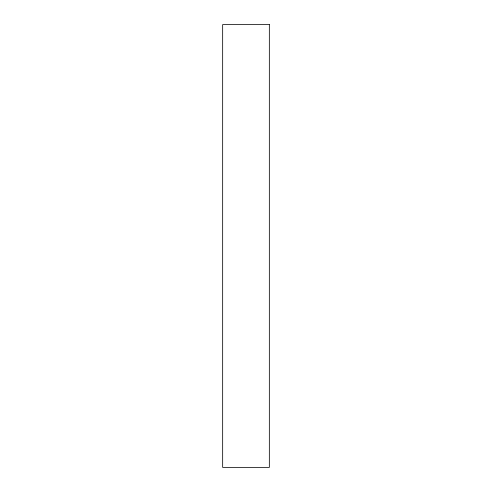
<?xml version="1.0" encoding="UTF-8"?>
<svg xmlns="http://www.w3.org/2000/svg" width="492" height="492" viewBox="0 0 492 492"><rect width="100%" height="100%" fill="white"/><g stroke="black" fill="none" stroke-linecap="round" stroke-linejoin="round"><path stroke-width="0.74" d="M269.339 24.6L222.661 24.6L222.661 467.4L269.339 467.4L269.339 24.6"/></g></svg>
